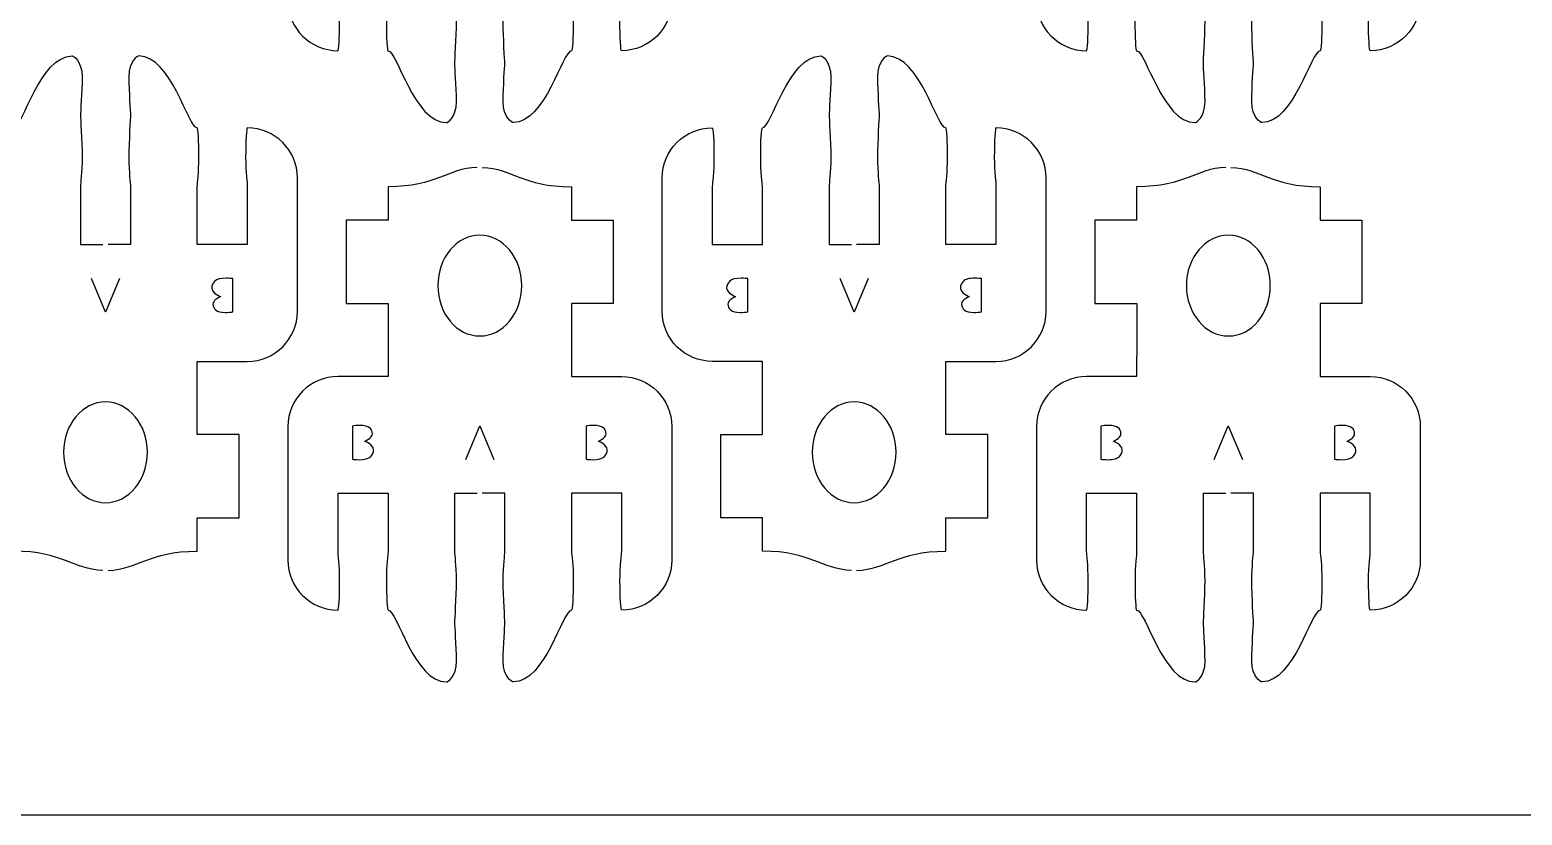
# Model space of a CAD drawing. Extents: x 0 to 300, y 0 to 300.
# Drawn here: x 93.6 to 183, y 0.1 to 47.2 of the extents above; entities that cross this region are included whole.
import ezdxf

# ---------------------------------------------------------------- set-up
doc = ezdxf.new("R2010")
doc.units = 0
doc.header["$MEASUREMENT"] = 0
doc.layers.add('DEFAULT', color=7, linetype='CONTINUOUS')

msp = doc.modelspace()

# ---------------------------------------------------------------- linework, layer by layer
at = {"layer": 'DEFAULT', "color": 250}
for points in [[(99.015, 32.28), (98.177, 30.259), (97.324, 32.28)], [(143.87, 32.28), (143.032, 30.259), (142.178, 32.28)], [(119.749, 21.433), (120.587, 23.454), (121.44, 21.433)], [(164.6, 21.432), (165.439, 23.453), (166.292, 21.432)]]:
    msp.add_lwpolyline(points, dxfattribs=at)
at = {"layer": 'DEFAULT', "color": 1}
msp.add_lwpolyline([(294.852, 0.101), (5.151, 0.101)], dxfattribs=at)
for points, knots in [([(120.442, 72.472), (118.593, 72.416), (118.054, 71.322), (115.094, 71.322), (115.094, 70.655), (115.094, 69.989), (115.094, 69.322), (114.26, 69.322), (113.426, 69.322), (112.593, 69.322), (112.593, 67.656), (112.593, 65.989), (112.593, 64.323), (113.427, 64.322), (114.262, 64.321), (115.097, 64.319), (115.096, 62.86), (115.095, 61.401), (115.094, 59.941), (114.094, 59.941), (113.095, 59.941), (112.095, 59.941), (110.437, 59.941), (109.096, 58.597), (109.096, 56.939), (109.095, 54.272), (109.094, 51.605), (109.093, 48.938), (109.093, 47.28), (110.437, 45.94), (112.095, 45.94), (112.148, 45.94), (112.194, 46.723), (112.194, 47.69), (112.194, 48.656), (112.095, 49.263), (112.095, 49.439), (112.095, 50.606), (112.095, 51.772), (112.095, 52.939), (113.095, 52.939), (114.094, 52.939), (115.094, 52.939), (115.094, 51.772), (115.094, 50.606), (115.094, 49.439), (115.094, 49.263), (114.995, 48.656), (114.995, 47.69), (114.995, 46.723), (115.037, 45.94), (115.094, 45.94), (115.637, 45.94), (116.66, 41.625), (118.597, 41.625), (118.653, 41.625), (119.193, 41.911), (119.193, 42.878), (119.193, 43.844), (119.094, 44.941), (119.094, 45.192), (119.094, 45.336), (119.193, 46.723), (119.193, 47.69), (119.193, 48.656), (119.094, 49.266), (119.094, 49.439), (119.094, 50.606), (119.094, 51.772), (119.094, 52.939), (119.543, 52.939), (119.993, 52.939), (120.442, 52.939)], [0, 0, 0, 0, 1, 1, 1, 6.67, 6.67, 6.67, 13.76, 13.76, 13.76, 27.93, 27.93, 27.93, 35.030007, 35.030007, 35.030007, 47.440011, 47.440011, 47.440011, 55.940011, 55.940011, 55.940011, 56.940011, 56.940011, 56.940011, 79.620013, 79.620013, 79.620013, 80.620013, 80.620013, 80.620013, 81.620013, 81.620013, 81.620013, 82.620013, 82.620013, 82.620013, 92.540013, 92.540013, 92.540013, 101.040013, 101.040013, 101.040013, 110.960013, 110.960013, 110.960013, 111.960013, 111.960013, 111.960013, 112.960013, 112.960013, 112.960013, 113.960013, 113.960013, 113.960013, 114.960013, 114.960013, 114.960013, 115.960013, 115.960013, 115.960013, 116.960013, 116.960013, 116.960013, 117.960013, 117.960013, 117.960013, 127.880013, 127.880013, 127.880013, 131.700013, 131.700013, 131.700013, 131.700013]), ([(120.742, 72.472), (122.59, 72.416), (123.126, 71.322), (126.09, 71.322), (126.09, 70.655), (126.09, 69.989), (126.09, 69.322), (126.922, 69.322), (127.755, 69.322), (128.587, 69.322), (128.587, 67.654), (128.587, 65.987), (128.587, 64.319), (127.755, 64.321), (126.922, 64.322), (126.09, 64.323), (126.09, 62.861), (126.09, 61.4), (126.09, 59.938), (127.091, 59.938), (128.091, 59.938), (129.092, 59.938), (130.75, 59.938), (132.091, 58.597), (132.091, 56.939), (132.091, 54.272), (132.091, 51.605), (132.091, 48.938), (132.091, 47.28), (130.75, 45.94), (129.092, 45.94), (129.035, 45.94), (128.99, 46.723), (128.99, 47.69), (128.99, 48.656), (129.092, 49.263), (129.092, 49.439), (129.092, 50.606), (129.092, 51.772), (129.092, 52.939), (128.091, 52.939), (127.091, 52.939), (126.09, 52.939), (126.09, 51.772), (126.09, 50.606), (126.09, 49.439), (126.09, 49.263), (126.192, 48.656), (126.192, 47.69), (126.192, 46.723), (126.146, 45.94), (126.09, 45.94), (125.55, 45.94), (124.527, 41.625), (122.594, 41.625), (122.534, 41.625), (121.994, 41.911), (121.994, 42.878), (121.994, 43.844), (122.093, 44.941), (122.093, 45.192), (122.093, 45.336), (121.994, 46.723), (121.994, 47.69), (121.994, 48.656), (122.093, 49.266), (122.093, 49.439), (122.093, 50.606), (122.093, 51.772), (122.093, 52.939), (121.642, 52.939), (121.192, 52.939), (120.742, 52.939)], [0, 0, 0, 0, 1, 1, 1, 6.67, 6.67, 6.67, 13.75, 13.75, 13.75, 27.93, 27.93, 27.93, 35.010007, 35.010007, 35.010007, 47.440007, 47.440007, 47.440007, 55.950007, 55.950007, 55.950007, 56.950007, 56.950007, 56.950007, 79.630007, 79.630007, 79.630007, 80.630007, 80.630007, 80.630007, 81.630007, 81.630007, 81.630007, 82.630007, 82.630007, 82.630007, 92.550007, 92.550007, 92.550007, 101.060007, 101.060007, 101.060007, 110.980007, 110.980007, 110.980007, 111.980007, 111.980007, 111.980007, 112.980007, 112.980007, 112.980007, 113.980007, 113.980007, 113.980007, 114.980007, 114.980007, 114.980007, 115.980007, 115.980007, 115.980007, 116.980007, 116.980007, 116.980007, 117.980007, 117.980007, 117.980007, 127.900007, 127.900007, 127.900007, 131.730007, 131.730007, 131.730007, 131.730007]), ([(165.293, 72.472), (163.445, 72.415), (162.905, 71.322), (159.945, 71.322), (159.945, 70.655), (159.945, 69.988), (159.945, 69.322), (159.111, 69.322), (158.278, 69.322), (157.444, 69.322), (157.444, 67.655), (157.444, 65.989), (157.444, 64.323), (158.279, 64.322), (159.114, 64.32), (159.949, 64.319), (159.948, 62.86), (159.946, 61.401), (159.945, 59.941), (158.946, 59.941), (157.946, 59.941), (156.947, 59.941), (155.289, 59.941), (153.948, 58.597), (153.948, 56.939), (153.947, 54.272), (153.946, 51.605), (153.944, 48.938), (153.944, 47.28), (155.289, 45.939), (156.947, 45.939), (156.999, 45.939), (157.045, 46.723), (157.045, 47.689), (157.045, 48.656), (156.947, 49.263), (156.947, 49.439), (156.947, 50.606), (156.947, 51.772), (156.947, 52.939), (157.946, 52.939), (158.946, 52.939), (159.945, 52.939), (159.945, 51.772), (159.945, 50.606), (159.945, 49.439), (159.945, 49.263), (159.846, 48.656), (159.846, 47.689), (159.846, 46.723), (159.889, 45.939), (159.945, 45.939), (160.488, 45.939), (161.512, 41.625), (163.448, 41.625), (163.505, 41.625), (164.044, 41.911), (164.044, 42.877), (164.044, 43.844), (163.946, 44.941), (163.946, 45.192), (163.946, 45.336), (164.044, 46.723), (164.044, 47.689), (164.044, 48.656), (163.946, 49.266), (163.946, 49.439), (163.946, 50.606), (163.946, 51.772), (163.946, 52.939), (164.395, 52.939), (164.844, 52.939), (165.293, 52.939)], [0, 0, 0, 0, 1, 1, 1, 6.67, 6.67, 6.67, 13.76, 13.76, 13.76, 27.93, 27.93, 27.93, 35.030007, 35.030007, 35.030007, 47.440011, 47.440011, 47.440011, 55.940011, 55.940011, 55.940011, 56.940011, 56.940011, 56.940011, 79.620013, 79.620013, 79.620013, 80.620013, 80.620013, 80.620013, 81.620013, 81.620013, 81.620013, 82.620013, 82.620013, 82.620013, 92.540013, 92.540013, 92.540013, 101.040013, 101.040013, 101.040013, 110.960013, 110.960013, 110.960013, 111.960013, 111.960013, 111.960013, 112.960013, 112.960013, 112.960013, 113.960013, 113.960013, 113.960013, 114.960013, 114.960013, 114.960013, 115.960013, 115.960013, 115.960013, 116.960013, 116.960013, 116.960013, 117.960013, 117.960013, 117.960013, 127.880013, 127.880013, 127.880013, 131.700013, 131.700013, 131.700013, 131.700013]), ([(165.593, 72.472), (167.442, 72.415), (167.978, 71.322), (170.941, 71.322), (170.941, 70.655), (170.941, 69.988), (170.941, 69.322), (171.774, 69.322), (172.606, 69.322), (173.439, 69.322), (173.439, 67.654), (173.439, 65.987), (173.439, 64.319), (172.606, 64.32), (171.774, 64.322), (170.941, 64.323), (170.941, 62.861), (170.941, 61.399), (170.941, 59.938), (171.942, 59.938), (172.943, 59.938), (173.943, 59.938), (175.601, 59.938), (176.942, 58.597), (176.942, 56.939), (176.942, 54.272), (176.942, 51.605), (176.942, 48.938), (176.942, 47.28), (175.601, 45.939), (173.943, 45.939), (173.887, 45.939), (173.841, 46.723), (173.841, 47.689), (173.841, 48.656), (173.943, 49.263), (173.943, 49.439), (173.943, 50.606), (173.943, 51.772), (173.943, 52.939), (172.943, 52.939), (171.942, 52.939), (170.941, 52.939), (170.941, 51.772), (170.941, 50.606), (170.941, 49.439), (170.941, 49.263), (171.044, 48.656), (171.044, 47.689), (171.044, 46.723), (170.998, 45.939), (170.941, 45.939), (170.402, 45.939), (169.378, 41.625), (167.445, 41.625), (167.385, 41.625), (166.846, 41.911), (166.846, 42.877), (166.846, 43.844), (166.944, 44.941), (166.944, 45.192), (166.944, 45.336), (166.846, 46.723), (166.846, 47.689), (166.846, 48.656), (166.944, 49.266), (166.944, 49.439), (166.944, 50.606), (166.944, 51.772), (166.944, 52.939), (166.494, 52.939), (166.044, 52.939), (165.593, 52.939)], [0, 0, 0, 0, 1, 1, 1, 6.67, 6.67, 6.67, 13.75, 13.75, 13.75, 27.93, 27.93, 27.93, 35.010007, 35.010007, 35.010007, 47.440007, 47.440007, 47.440007, 55.950007, 55.950007, 55.950007, 56.950007, 56.950007, 56.950007, 79.630007, 79.630007, 79.630007, 80.630007, 80.630007, 80.630007, 81.630007, 81.630007, 81.630007, 82.630007, 82.630007, 82.630007, 92.550007, 92.550007, 92.550007, 101.060007, 101.060007, 101.060007, 110.980007, 110.980007, 110.980007, 111.980007, 111.980007, 111.980007, 112.980007, 112.980007, 112.980007, 113.980007, 113.980007, 113.980007, 114.980007, 114.980007, 114.980007, 115.980007, 115.980007, 115.980007, 116.980007, 116.980007, 116.980007, 117.980007, 117.980007, 117.980007, 127.900007, 127.900007, 127.900007, 131.730007, 131.730007, 131.730007, 131.730007]), ([(98.019, 14.779), (96.17, 14.835), (95.634, 15.929), (92.671, 15.929), (92.671, 16.595), (92.671, 17.262), (92.671, 17.929), (91.838, 17.929), (91.005, 17.929), (90.173, 17.929), (90.173, 19.596), (90.173, 21.264), (90.173, 22.931), (91.005, 22.93), (91.838, 22.929), (92.671, 22.928), (92.671, 24.389), (92.671, 25.851), (92.671, 27.313), (91.67, 27.313), (90.669, 27.313), (89.668, 27.313), (88.01, 27.313), (86.67, 28.653), (86.67, 30.311), (86.67, 32.978), (86.67, 35.645), (86.67, 38.312), (86.67, 39.97), (88.01, 41.311), (89.668, 41.311), (89.725, 41.311), (89.771, 40.528), (89.771, 39.561), (89.771, 38.595), (89.668, 37.988), (89.668, 37.811), (89.668, 36.645), (89.668, 35.478), (89.668, 34.312), (90.669, 34.312), (91.67, 34.312), (92.671, 34.312), (92.671, 35.478), (92.671, 36.645), (92.671, 37.811), (92.671, 37.988), (92.568, 38.595), (92.568, 39.561), (92.568, 40.528), (92.614, 41.311), (92.671, 41.311), (93.21, 41.311), (94.233, 45.626), (96.167, 45.626), (96.227, 45.626), (96.766, 45.34), (96.766, 44.373), (96.766, 43.407), (96.668, 42.309), (96.668, 42.059), (96.668, 41.914), (96.766, 40.528), (96.766, 39.561), (96.766, 38.595), (96.668, 37.984), (96.668, 37.811), (96.668, 36.645), (96.668, 35.478), (96.668, 34.312), (97.118, 34.312), (97.568, 34.312), (98.019, 34.312)], [0, 0, 0, 0, 1, 1, 1, 6.67, 6.67, 6.67, 13.75, 13.75, 13.75, 27.93, 27.93, 27.93, 35.010007, 35.010007, 35.010007, 47.440007, 47.440007, 47.440007, 55.950007, 55.950007, 55.950007, 56.950007, 56.950007, 56.950007, 79.630007, 79.630007, 79.630007, 80.630007, 80.630007, 80.630007, 81.630007, 81.630007, 81.630007, 82.630007, 82.630007, 82.630007, 92.550007, 92.550007, 92.550007, 101.060007, 101.060007, 101.060007, 110.980007, 110.980007, 110.980007, 111.980007, 111.980007, 111.980007, 112.980007, 112.980007, 112.980007, 113.980007, 113.980007, 113.980007, 114.980007, 114.980007, 114.980007, 115.980007, 115.980007, 115.980007, 116.980007, 116.980007, 116.980007, 117.980007, 117.980007, 117.980007, 127.900007, 127.900007, 127.900007, 131.730007, 131.730007, 131.730007, 131.730007]), ([(98.319, 14.779), (100.167, 14.835), (100.707, 15.929), (103.667, 15.929), (103.667, 16.595), (103.667, 17.262), (103.667, 17.929), (104.5, 17.929), (105.334, 17.929), (106.168, 17.929), (106.168, 19.595), (106.168, 21.262), (106.168, 22.928), (105.333, 22.929), (104.498, 22.93), (103.663, 22.931), (103.664, 24.391), (103.665, 25.85), (103.667, 27.309), (104.666, 27.309), (105.666, 27.309), (106.665, 27.309), (108.323, 27.309), (109.664, 28.653), (109.664, 30.311), (109.665, 32.978), (109.666, 35.645), (109.667, 38.312), (109.667, 39.97), (108.323, 41.311), (106.665, 41.311), (106.612, 41.311), (106.566, 40.528), (106.566, 39.561), (106.566, 38.595), (106.665, 37.988), (106.665, 37.811), (106.665, 36.645), (106.665, 35.478), (106.665, 34.312), (105.666, 34.312), (104.666, 34.312), (103.667, 34.312), (103.667, 35.478), (103.667, 36.645), (103.667, 37.811), (103.667, 37.988), (103.765, 38.595), (103.765, 39.561), (103.765, 40.528), (103.723, 41.311), (103.667, 41.311), (103.123, 41.311), (102.1, 45.626), (100.164, 45.626), (100.107, 45.626), (99.567, 45.34), (99.567, 44.373), (99.567, 43.407), (99.666, 42.309), (99.666, 42.059), (99.666, 41.914), (99.567, 40.528), (99.567, 39.561), (99.567, 38.595), (99.666, 37.984), (99.666, 37.811), (99.666, 36.645), (99.666, 35.478), (99.666, 34.312), (99.217, 34.312), (98.768, 34.312), (98.319, 34.312)], [0, 0, 0, 0, 1, 1, 1, 6.67, 6.67, 6.67, 13.76, 13.76, 13.76, 27.93, 27.93, 27.93, 35.030007, 35.030007, 35.030007, 47.440011, 47.440011, 47.440011, 55.940011, 55.940011, 55.940011, 56.940011, 56.940011, 56.940011, 79.620013, 79.620013, 79.620013, 80.620013, 80.620013, 80.620013, 81.620013, 81.620013, 81.620013, 82.620013, 82.620013, 82.620013, 92.540013, 92.540013, 92.540013, 101.040013, 101.040013, 101.040013, 110.960013, 110.960013, 110.960013, 111.960013, 111.960013, 111.960013, 112.960013, 112.960013, 112.960013, 113.960013, 113.960013, 113.960013, 114.960013, 114.960013, 114.960013, 115.960013, 115.960013, 115.960013, 116.960013, 116.960013, 116.960013, 117.960013, 117.960013, 117.960013, 127.880013, 127.880013, 127.880013, 131.700013, 131.700013, 131.700013, 131.700013]), ([(142.873, 14.779), (141.025, 14.835), (140.489, 15.929), (137.525, 15.929), (137.525, 16.596), (137.525, 17.262), (137.525, 17.929), (136.693, 17.929), (135.86, 17.929), (135.028, 17.929), (135.028, 19.597), (135.028, 21.264), (135.028, 22.932), (135.86, 22.93), (136.693, 22.929), (137.525, 22.928), (137.525, 24.39), (137.525, 25.851), (137.525, 27.313), (136.525, 27.313), (135.524, 27.313), (134.523, 27.313), (132.865, 27.313), (131.525, 28.654), (131.525, 30.312), (131.525, 32.979), (131.525, 35.646), (131.525, 38.313), (131.525, 39.971), (132.865, 41.311), (134.523, 41.311), (134.58, 41.311), (134.626, 40.528), (134.626, 39.562), (134.626, 38.595), (134.523, 37.988), (134.523, 37.812), (134.523, 36.645), (134.523, 35.479), (134.523, 34.312), (135.524, 34.312), (136.525, 34.312), (137.525, 34.312), (137.525, 35.479), (137.525, 36.645), (137.525, 37.812), (137.525, 37.988), (137.423, 38.595), (137.423, 39.562), (137.423, 40.528), (137.469, 41.311), (137.525, 41.311), (138.065, 41.311), (139.088, 45.626), (141.021, 45.626), (141.081, 45.626), (141.621, 45.34), (141.621, 44.373), (141.621, 43.407), (141.522, 42.31), (141.522, 42.059), (141.522, 41.915), (141.621, 40.528), (141.621, 39.562), (141.621, 38.595), (141.522, 37.985), (141.522, 37.812), (141.522, 36.645), (141.522, 35.479), (141.522, 34.312), (141.973, 34.312), (142.423, 34.312), (142.873, 34.312)], [0, 0, 0, 0, 1, 1, 1, 6.67, 6.67, 6.67, 13.75, 13.75, 13.75, 27.93, 27.93, 27.93, 35.010007, 35.010007, 35.010007, 47.440007, 47.440007, 47.440007, 55.950007, 55.950007, 55.950007, 56.950007, 56.950007, 56.950007, 79.630007, 79.630007, 79.630007, 80.630007, 80.630007, 80.630007, 81.630007, 81.630007, 81.630007, 82.630007, 82.630007, 82.630007, 92.550007, 92.550007, 92.550007, 101.060007, 101.060007, 101.060007, 110.980007, 110.980007, 110.980007, 111.980007, 111.980007, 111.980007, 112.980007, 112.980007, 112.980007, 113.980007, 113.980007, 113.980007, 114.980007, 114.980007, 114.980007, 115.980007, 115.980007, 115.980007, 116.980007, 116.980007, 116.980007, 117.980007, 117.980007, 117.980007, 127.900007, 127.900007, 127.900007, 131.730007, 131.730007, 131.730007, 131.730007]), ([(143.173, 14.779), (145.022, 14.835), (145.562, 15.929), (148.521, 15.929), (148.521, 16.596), (148.521, 17.262), (148.521, 17.929), (149.355, 17.929), (150.189, 17.929), (151.023, 17.929), (151.023, 19.595), (151.023, 21.262), (151.023, 22.928), (150.188, 22.929), (149.353, 22.93), (148.518, 22.932), (148.519, 24.391), (148.52, 25.85), (148.521, 27.31), (149.521, 27.31), (150.52, 27.31), (151.52, 27.31), (153.178, 27.31), (154.519, 28.654), (154.519, 30.312), (154.52, 32.979), (154.521, 35.646), (154.522, 38.313), (154.522, 39.971), (153.178, 41.311), (151.52, 41.311), (151.467, 41.311), (151.421, 40.528), (151.421, 39.562), (151.421, 38.595), (151.52, 37.988), (151.52, 37.812), (151.52, 36.645), (151.52, 35.479), (151.52, 34.312), (150.52, 34.312), (149.521, 34.312), (148.521, 34.312), (148.521, 35.479), (148.521, 36.645), (148.521, 37.812), (148.521, 37.988), (148.62, 38.595), (148.62, 39.562), (148.62, 40.528), (148.578, 41.311), (148.521, 41.311), (147.978, 41.311), (146.955, 45.626), (145.018, 45.626), (144.962, 45.626), (144.422, 45.34), (144.422, 44.373), (144.422, 43.407), (144.521, 42.31), (144.521, 42.059), (144.521, 41.915), (144.422, 40.528), (144.422, 39.562), (144.422, 38.595), (144.521, 37.985), (144.521, 37.812), (144.521, 36.645), (144.521, 35.479), (144.521, 34.312), (144.072, 34.312), (143.623, 34.312), (143.173, 34.312)], [0, 0, 0, 0, 1, 1, 1, 6.67, 6.67, 6.67, 13.76, 13.76, 13.76, 27.93, 27.93, 27.93, 35.030007, 35.030007, 35.030007, 47.440011, 47.440011, 47.440011, 55.940011, 55.940011, 55.940011, 56.940011, 56.940011, 56.940011, 79.620013, 79.620013, 79.620013, 80.620013, 80.620013, 80.620013, 81.620013, 81.620013, 81.620013, 82.620013, 82.620013, 82.620013, 92.540013, 92.540013, 92.540013, 101.040013, 101.040013, 101.040013, 110.960013, 110.960013, 110.960013, 111.960013, 111.960013, 111.960013, 112.960013, 112.960013, 112.960013, 113.960013, 113.960013, 113.960013, 114.960013, 114.960013, 114.960013, 115.960013, 115.960013, 115.960013, 116.960013, 116.960013, 116.960013, 117.960013, 117.960013, 117.960013, 127.880013, 127.880013, 127.880013, 131.700013, 131.700013, 131.700013, 131.700013]), ([(120.445, 38.934), (118.597, 38.877), (118.057, 37.784), (115.097, 37.784), (115.097, 37.117), (115.097, 36.45), (115.097, 35.784), (114.263, 35.784), (113.43, 35.784), (112.596, 35.784), (112.596, 34.117), (112.596, 32.451), (112.596, 30.785), (113.431, 30.784), (114.266, 30.782), (115.101, 30.781), (115.099, 29.322), (115.098, 27.863), (115.097, 26.403), (114.098, 26.403), (113.098, 26.403), (112.099, 26.403), (110.44, 26.403), (109.1, 25.059), (109.1, 23.401), (109.099, 20.734), (109.098, 18.067), (109.096, 15.4), (109.096, 13.742), (110.44, 12.401), (112.099, 12.401), (112.151, 12.401), (112.197, 13.185), (112.197, 14.151), (112.197, 15.118), (112.099, 15.725), (112.099, 15.901), (112.099, 17.068), (112.099, 18.234), (112.099, 19.401), (113.098, 19.401), (114.098, 19.401), (115.097, 19.401), (115.097, 18.234), (115.097, 17.068), (115.097, 15.901), (115.097, 15.725), (114.998, 15.118), (114.998, 14.151), (114.998, 13.185), (115.041, 12.401), (115.097, 12.401), (115.64, 12.401), (116.663, 8.087), (118.6, 8.087), (118.657, 8.087), (119.196, 8.373), (119.196, 9.339), (119.196, 10.306), (119.098, 11.403), (119.098, 11.654), (119.098, 11.798), (119.196, 13.185), (119.196, 14.151), (119.196, 15.118), (119.098, 15.728), (119.098, 15.901), (119.098, 17.068), (119.098, 18.234), (119.098, 19.401), (119.547, 19.401), (119.996, 19.401), (120.445, 19.401)], [0, 0, 0, 0, 1, 1, 1, 6.67, 6.67, 6.67, 13.76, 13.76, 13.76, 27.93, 27.93, 27.93, 35.030007, 35.030007, 35.030007, 47.440011, 47.440011, 47.440011, 55.940011, 55.940011, 55.940011, 56.940011, 56.940011, 56.940011, 79.620013, 79.620013, 79.620013, 80.620013, 80.620013, 80.620013, 81.620013, 81.620013, 81.620013, 82.620013, 82.620013, 82.620013, 92.540013, 92.540013, 92.540013, 101.040013, 101.040013, 101.040013, 110.960013, 110.960013, 110.960013, 111.960013, 111.960013, 111.960013, 112.960013, 112.960013, 112.960013, 113.960013, 113.960013, 113.960013, 114.960013, 114.960013, 114.960013, 115.960013, 115.960013, 115.960013, 116.960013, 116.960013, 116.960013, 117.960013, 117.960013, 117.960013, 127.880013, 127.880013, 127.880013, 131.700013, 131.700013, 131.700013, 131.700013]), ([(120.745, 38.934), (122.594, 38.877), (123.13, 37.784), (126.093, 37.784), (126.093, 37.117), (126.093, 36.45), (126.093, 35.784), (126.926, 35.784), (127.758, 35.784), (128.591, 35.784), (128.591, 34.116), (128.591, 32.449), (128.591, 30.781), (127.758, 30.782), (126.926, 30.784), (126.093, 30.785), (126.093, 29.323), (126.093, 27.861), (126.093, 26.4), (127.094, 26.4), (128.095, 26.4), (129.095, 26.4), (130.753, 26.4), (132.094, 25.059), (132.094, 23.401), (132.094, 20.734), (132.094, 18.067), (132.094, 15.4), (132.094, 13.742), (130.753, 12.401), (129.095, 12.401), (129.039, 12.401), (128.993, 13.185), (128.993, 14.151), (128.993, 15.118), (129.095, 15.725), (129.095, 15.901), (129.095, 17.068), (129.095, 18.234), (129.095, 19.401), (128.095, 19.401), (127.094, 19.401), (126.093, 19.401), (126.093, 18.234), (126.093, 17.068), (126.093, 15.901), (126.093, 15.725), (126.196, 15.118), (126.196, 14.151), (126.196, 13.185), (126.15, 12.401), (126.093, 12.401), (125.553, 12.401), (124.53, 8.087), (122.597, 8.087), (122.537, 8.087), (121.997, 8.373), (121.997, 9.339), (121.997, 10.306), (122.096, 11.403), (122.096, 11.654), (122.096, 11.798), (121.997, 13.185), (121.997, 14.151), (121.997, 15.118), (122.096, 15.728), (122.096, 15.901), (122.096, 17.068), (122.096, 18.234), (122.096, 19.401), (121.646, 19.401), (121.195, 19.401), (120.745, 19.401)], [0, 0, 0, 0, 1, 1, 1, 6.67, 6.67, 6.67, 13.75, 13.75, 13.75, 27.93, 27.93, 27.93, 35.010007, 35.010007, 35.010007, 47.440007, 47.440007, 47.440007, 55.950007, 55.950007, 55.950007, 56.950007, 56.950007, 56.950007, 79.630007, 79.630007, 79.630007, 80.630007, 80.630007, 80.630007, 81.630007, 81.630007, 81.630007, 82.630007, 82.630007, 82.630007, 92.550007, 92.550007, 92.550007, 101.060007, 101.060007, 101.060007, 110.980007, 110.980007, 110.980007, 111.980007, 111.980007, 111.980007, 112.980007, 112.980007, 112.980007, 113.980007, 113.980007, 113.980007, 114.980007, 114.980007, 114.980007, 115.980007, 115.980007, 115.980007, 116.980007, 116.980007, 116.980007, 117.980007, 117.980007, 117.980007, 127.900007, 127.900007, 127.900007, 131.730007, 131.730007, 131.730007, 131.730007]), ([(165.297, 38.934), (163.448, 38.877), (162.908, 37.783), (159.949, 37.783), (159.949, 37.117), (159.949, 36.45), (159.949, 35.783), (159.115, 35.783), (158.281, 35.783), (157.447, 35.783), (157.447, 34.117), (157.447, 32.451), (157.447, 30.784), (158.282, 30.783), (159.117, 30.782), (159.952, 30.781), (159.951, 29.322), (159.95, 27.862), (159.949, 26.403), (158.949, 26.403), (157.95, 26.403), (156.95, 26.403), (155.292, 26.403), (153.951, 25.059), (153.951, 23.401), (153.95, 20.734), (153.949, 18.067), (153.948, 15.4), (153.948, 13.742), (155.292, 12.401), (156.95, 12.401), (157.003, 12.401), (157.049, 13.184), (157.049, 14.151), (157.049, 15.118), (156.95, 15.724), (156.95, 15.901), (156.95, 17.067), (156.95, 18.234), (156.95, 19.4), (157.95, 19.4), (158.949, 19.4), (159.949, 19.4), (159.949, 18.234), (159.949, 17.067), (159.949, 15.901), (159.949, 15.724), (159.85, 15.118), (159.85, 14.151), (159.85, 13.184), (159.892, 12.401), (159.949, 12.401), (160.492, 12.401), (161.515, 8.087), (163.452, 8.087), (163.508, 8.087), (164.048, 8.372), (164.048, 9.339), (164.048, 10.306), (163.949, 11.403), (163.949, 11.653), (163.949, 11.798), (164.048, 13.184), (164.048, 14.151), (164.048, 15.118), (163.949, 15.728), (163.949, 15.901), (163.949, 17.067), (163.949, 18.234), (163.949, 19.4), (164.398, 19.4), (164.848, 19.4), (165.297, 19.4)], [0, 0, 0, 0, 1, 1, 1, 6.67, 6.67, 6.67, 13.76, 13.76, 13.76, 27.93, 27.93, 27.93, 35.030007, 35.030007, 35.030007, 47.440011, 47.440011, 47.440011, 55.940011, 55.940011, 55.940011, 56.940011, 56.940011, 56.940011, 79.620013, 79.620013, 79.620013, 80.620013, 80.620013, 80.620013, 81.620013, 81.620013, 81.620013, 82.620013, 82.620013, 82.620013, 92.540013, 92.540013, 92.540013, 101.040013, 101.040013, 101.040013, 110.960013, 110.960013, 110.960013, 111.960013, 111.960013, 111.960013, 112.960013, 112.960013, 112.960013, 113.960013, 113.960013, 113.960013, 114.960013, 114.960013, 114.960013, 115.960013, 115.960013, 115.960013, 116.960013, 116.960013, 116.960013, 117.960013, 117.960013, 117.960013, 127.880013, 127.880013, 127.880013, 131.700013, 131.700013, 131.700013, 131.700013]), ([(165.597, 38.934), (167.445, 38.877), (167.981, 37.783), (170.945, 37.783), (170.945, 37.117), (170.945, 36.45), (170.945, 35.783), (171.777, 35.783), (172.61, 35.783), (173.442, 35.783), (173.442, 34.116), (173.442, 32.448), (173.442, 30.781), (172.61, 30.782), (171.777, 30.783), (170.945, 30.784), (170.945, 29.323), (170.945, 27.861), (170.945, 26.399), (171.945, 26.399), (172.946, 26.399), (173.947, 26.399), (175.605, 26.399), (176.945, 25.059), (176.945, 23.401), (176.945, 20.734), (176.945, 18.067), (176.945, 15.4), (176.945, 13.742), (175.605, 12.401), (173.947, 12.401), (173.89, 12.401), (173.845, 13.184), (173.845, 14.151), (173.845, 15.118), (173.947, 15.724), (173.947, 15.901), (173.947, 17.067), (173.947, 18.234), (173.947, 19.4), (172.946, 19.4), (171.945, 19.4), (170.945, 19.4), (170.945, 18.234), (170.945, 17.067), (170.945, 15.901), (170.945, 15.724), (171.047, 15.118), (171.047, 14.151), (171.047, 13.184), (171.001, 12.401), (170.945, 12.401), (170.405, 12.401), (169.382, 8.087), (167.449, 8.087), (167.389, 8.087), (166.849, 8.372), (166.849, 9.339), (166.849, 10.306), (166.948, 11.403), (166.948, 11.653), (166.948, 11.798), (166.849, 13.184), (166.849, 14.151), (166.849, 15.118), (166.948, 15.728), (166.948, 15.901), (166.948, 17.067), (166.948, 18.234), (166.948, 19.4), (166.497, 19.4), (166.047, 19.4), (165.597, 19.4)], [0, 0, 0, 0, 1, 1, 1, 6.67, 6.67, 6.67, 13.75, 13.75, 13.75, 27.93, 27.93, 27.93, 35.010007, 35.010007, 35.010007, 47.440007, 47.440007, 47.440007, 55.950007, 55.950007, 55.950007, 56.950007, 56.950007, 56.950007, 79.630007, 79.630007, 79.630007, 80.630007, 80.630007, 80.630007, 81.630007, 81.630007, 81.630007, 82.630007, 82.630007, 82.630007, 92.550007, 92.550007, 92.550007, 101.060007, 101.060007, 101.060007, 110.980007, 110.980007, 110.980007, 111.980007, 111.980007, 111.980007, 112.980007, 112.980007, 112.980007, 113.980007, 113.980007, 113.980007, 114.980007, 114.980007, 114.980007, 115.980007, 115.980007, 115.980007, 116.980007, 116.980007, 116.980007, 117.980007, 117.980007, 117.980007, 127.900007, 127.900007, 127.900007, 131.730007, 131.730007, 131.730007, 131.730007]), ([(120.595, 34.874), (121.982, 34.874), (123.107, 33.523), (123.107, 31.854), (123.107, 30.185), (121.982, 28.834), (120.595, 28.834), (119.205, 28.834), (118.08, 30.185), (118.08, 31.854), (118.08, 33.523), (119.205, 34.874), (120.595, 34.874)], [1, 1, 1, 1, 2, 2, 2, 3, 3, 3, 4, 4, 4, 5, 5, 5, 5]), ([(165.447, 34.873), (166.833, 34.873), (167.958, 33.522), (167.958, 31.854), (167.958, 30.185), (166.833, 28.834), (165.447, 28.834), (164.057, 28.834), (162.931, 30.185), (162.931, 31.854), (162.931, 33.522), (164.057, 34.873), (165.447, 34.873)], [1, 1, 1, 1, 2, 2, 2, 3, 3, 3, 4, 4, 4, 5, 5, 5, 5]), ([(98.169, 18.839), (96.782, 18.839), (95.657, 20.19), (95.657, 21.859), (95.657, 23.527), (96.782, 24.878), (98.169, 24.878), (99.559, 24.878), (100.684, 23.527), (100.684, 21.859), (100.684, 20.19), (99.559, 18.839), (98.169, 18.839)], [1, 1, 1, 1, 2, 2, 2, 3, 3, 3, 4, 4, 4, 5, 5, 5, 5]), ([(143.023, 18.839), (141.637, 18.839), (140.512, 20.19), (140.512, 21.859), (140.512, 23.527), (141.637, 24.879), (143.023, 24.879), (144.413, 24.879), (145.539, 23.527), (145.539, 21.859), (145.539, 20.19), (144.413, 18.839), (143.023, 18.839)], [1, 1, 1, 1, 2, 2, 2, 3, 3, 3, 4, 4, 4, 5, 5, 5, 5])]:
    msp.add_open_spline(points, degree=3, knots=knots, dxfattribs=at)
at = {"layer": 'DEFAULT', "color": 250}
for points in [[(105.805, 30.285), (105.692, 30.261), (105.512, 30.243), (105.329, 30.243), (105.068, 30.243), (104.9, 30.287), (104.774, 30.389), (104.669, 30.468), (104.606, 30.587), (104.606, 30.746), (104.606, 30.941), (104.863, 31.112), (105.076, 31.19), (105.076, 31.19), (104.531, 31.403), (104.531, 31.703), (104.531, 31.877), (104.6, 32.009), (104.702, 32.108), (104.843, 32.237), (105.071, 32.296), (105.401, 32.296), (105.581, 32.296), (105.719, 32.284), (105.805, 32.272), (105.805, 31.61), (105.805, 30.947), (105.805, 30.285)], [(136.659, 30.285), (136.545, 30.261), (136.365, 30.243), (136.182, 30.243), (135.921, 30.243), (135.753, 30.288), (135.627, 30.39), (135.522, 30.468), (135.46, 30.588), (135.46, 30.747), (135.46, 30.941), (135.716, 31.112), (135.929, 31.19), (135.929, 31.19), (135.384, 31.403), (135.384, 31.703), (135.384, 31.877), (135.454, 32.009), (135.556, 32.108), (135.696, 32.237), (135.924, 32.297), (136.254, 32.297), (136.434, 32.297), (136.572, 32.285), (136.659, 32.273), (136.659, 31.61), (136.659, 30.947), (136.659, 30.285)], [(150.66, 30.285), (150.546, 30.261), (150.366, 30.243), (150.184, 30.243), (149.923, 30.243), (149.755, 30.288), (149.629, 30.39), (149.524, 30.468), (149.461, 30.588), (149.461, 30.747), (149.461, 30.941), (149.718, 31.112), (149.931, 31.19), (149.931, 31.19), (149.386, 31.403), (149.386, 31.703), (149.386, 31.877), (149.455, 32.009), (149.557, 32.108), (149.698, 32.237), (149.926, 32.297), (150.256, 32.297), (150.436, 32.297), (150.573, 32.285), (150.66, 32.273), (150.66, 31.61), (150.66, 30.947), (150.66, 30.285)], [(112.958, 23.428), (113.072, 23.452), (113.252, 23.47), (113.435, 23.47), (113.696, 23.47), (113.864, 23.425), (113.99, 23.323), (114.095, 23.245), (114.157, 23.125), (114.157, 22.966), (114.157, 22.771), (113.901, 22.6), (113.688, 22.522), (113.688, 22.522), (114.233, 22.31), (114.233, 22.01), (114.233, 21.836), (114.163, 21.704), (114.061, 21.605), (113.921, 21.476), (113.693, 21.416), (113.363, 21.416), (113.183, 21.416), (113.045, 21.428), (112.958, 21.44), (112.958, 22.103), (112.958, 22.765), (112.958, 23.428)], [(126.96, 23.428), (127.074, 23.452), (127.254, 23.47), (127.436, 23.47), (127.698, 23.47), (127.865, 23.425), (127.991, 23.323), (128.096, 23.245), (128.159, 23.125), (128.159, 22.966), (128.159, 22.771), (127.902, 22.6), (127.689, 22.522), (127.689, 22.522), (128.234, 22.31), (128.234, 22.01), (128.234, 21.836), (128.165, 21.704), (128.063, 21.605), (127.922, 21.476), (127.694, 21.416), (127.365, 21.416), (127.185, 21.416), (127.047, 21.428), (126.96, 21.44), (126.96, 22.103), (126.96, 22.765), (126.96, 23.428)], [(157.81, 23.428), (157.924, 23.452), (158.104, 23.47), (158.286, 23.47), (158.547, 23.47), (158.715, 23.425), (158.841, 23.323), (158.946, 23.244), (159.009, 23.125), (159.009, 22.966), (159.009, 22.771), (158.752, 22.6), (158.539, 22.522), (158.539, 22.522), (159.084, 22.309), (159.084, 22.009), (159.084, 21.835), (159.015, 21.704), (158.913, 21.605), (158.772, 21.476), (158.544, 21.416), (158.214, 21.416), (158.034, 21.416), (157.897, 21.428), (157.81, 21.44), (157.81, 22.102), (157.81, 22.765), (157.81, 23.428)], [(171.811, 23.428), (171.925, 23.452), (172.105, 23.47), (172.288, 23.47), (172.549, 23.47), (172.717, 23.425), (172.843, 23.323), (172.948, 23.244), (173.01, 23.125), (173.01, 22.966), (173.01, 22.771), (172.754, 22.6), (172.541, 22.522), (172.541, 22.522), (173.086, 22.309), (173.086, 22.009), (173.086, 21.835), (173.016, 21.704), (172.914, 21.605), (172.774, 21.476), (172.546, 21.416), (172.216, 21.416), (172.036, 21.416), (171.898, 21.428), (171.811, 21.44), (171.811, 22.102), (171.811, 22.765), (171.811, 23.428)]]:
    msp.add_open_spline(points, degree=3, knots=[5.635, 5.635, 5.635, 5.635, 6.635, 6.635, 6.635, 7.635, 7.635, 7.635, 8.635, 8.635, 8.635, 9.635, 9.635, 9.635, 10.635, 10.635, 10.635, 11.635, 11.635, 11.635, 12.635, 12.635, 12.635, 13.635, 13.635, 13.635, 19.27, 19.27, 19.27, 19.27], dxfattribs=at)

doc.saveas('drawing.dxf')
